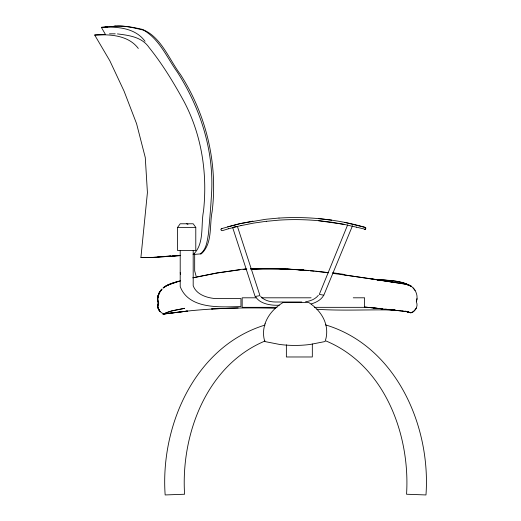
<?xml version="1.0" encoding="UTF-8"?>
<svg xmlns="http://www.w3.org/2000/svg" width="521" height="521" viewBox="0 0 521 521"><rect width="100%" height="100%" fill="white"/><g stroke="black" fill="none" stroke-linecap="round" stroke-linejoin="round"><path stroke-width="0.78" d="M158.475 303.326L158.729 303.899C156.489 298.93 158.045 292.854 161.946 289.155M163.783 287.813L166.147 285.847L176.906 281.822L171.832 283.287L164.402 286.739L163.073 288.035L168.342 284.603L179.491 280.982M163.789 314.02C168.947 310.718 178.202 309.936 184.61 308.302L171.839 310.829L163.014 314.046L187.332 311.096L163.08 314.15L163.601 313.72M162.572 313.388C158.866 311.493 156.131 306.55 158.703 302.721M157.863 307.644L157.759 305.365L158.449 303.235M157.687 306.244L158.449 303.287C156.971 306.016 157.876 309.396 160.084 311.402M166.082 256.579L152.575 257.426L140.917 257.478L147.423 192.536L145.274 157.531L136.58 123.698L124.096 91.214L109.853 60.814L94.679 35.031C109.964 34.152 128.361 35.141 138.319 48.46M157.759 305.247L158.208 303.684M279.002 218.038L265.886 219.263L240.142 223.587L221.529 228.647L220.767 229.598L221.575 230.582A1.83 1.83 0 0 0 222.714 230.556L228.628 228.712M158.013 296.143L158.078 295.726L157.759 297.634L159.673 292.164L158.449 294.671L157.759 297.706L157.759 300.376L158.475 303.398L157.759 300.207M161.1 290.405C158.566 293.043 157.485 296.781 157.759 300.383M417.041 298.611L416.325 301.633C418.526 295.785 415.654 288.686 410.235 285.729M157.863 304.752L158.013 304.199M158.208 295.309L159.283 292.698L161.959 289.148L161.236 289.95M409.767 312.444C414.319 313.453 418.851 306.153 416.344 302.05M158.449 294.743L158.996 293.395M352.496 225.736L323.815 295.212L319.314 294.372L347.637 224.922M158.703 293.929L160.553 290.803M158.078 303.977L158.579 302.903M159.673 292.066L160.168 291.272M365.436 229.142L365.879 228.113M416.331 308.113C414.911 309.793 412.775 313.368 410.242 312.607M177.609 227.377L180.207 223.776L193.187 223.776L195.785 227.377L195.785 250.575L177.609 250.575L177.609 227.377L195.785 227.377M160.93 290.327L161.425 289.728M318.351 295.296C315.329 299.236 310.353 301.066 305.586 301.75M237.394 226.329L259.907 295.466L259.263 295.759L255.108 296.488L232.731 227.755M365.677 228.895L365.136 229.292M200.24 253.929C206.524 249.487 207.189 240.91 208.42 233.936C209.501 221.627 210.64 209.318 211.337 196.977C214.789 152.887 201.041 109.104 177.394 72.172C167.039 57.759 159.589 39.296 143.542 30.146C133.825 27.834 123.92 25.197 113.839 26.297C123.314 25.373 132.751 27.209 141.959 29.287C160.781 36.079 169.136 59.479 180.396 74.405C206.394 114.874 218.038 163.789 212.125 211.617C209.292 225.469 212.763 243.463 201.321 253.844L193.278 254.482M193.122 254.6C204.753 244.102 200.644 225.209 203.49 211.279C207.625 173.669 201.744 134.978 183.939 101.361C173.688 82.65 162.532 64.239 149.149 47.593C141.999 36.978 129.11 35.369 117.459 33.911M164.154 313.662L164.669 313.349M221.21 228.856L221.894 228.595M255.388 296.319C259.458 303.873 270.927 305.697 279.269 305.195M166.14 285.853L170.569 283.912L180.598 280.819M265.026 341.008C206.557 365.41 180.774 434.521 184.584 494.234L165.157 494.95C160.188 426.067 194.861 346.504 265.007 325.058M237.335 226.394L235.655 226.772M311.174 303.951C316.104 302.525 321.392 299.809 323.756 295.14M227.631 226.804L240.142 223.633L252.906 221.112M228.628 228.752L240.949 225.586M365.136 229.253L356.403 227.136M193.271 277.719L216.599 272.984L239.92 269.819M192.731 277.83L217.211 273.03L241.692 269.311A364.114 321.581 9.4 0 1 245.45 269.09M240.949 225.632L253.538 223.105L266.329 221.282M105.372 34.347L101.367 27.339C116.743 26.434 135.278 27.717 145.04 41.322M235.017 226.863L233.779 226.993M163.014 314.046L187.332 311.096M101.367 27.339L115.721 26.193M94.679 35.031L104.526 34.614M266.329 221.321L279.256 220.116A252.926 252.919 0 0 1 318.292 220.683L343.906 224.317L356.403 227.176M186.792 311.148C216.332 307.931 246.075 307.481 275.759 308.243M167.046 256.482L180.344 255.57M177.361 255.55L172.692 255.889M173.2 255.883L177.876 255.537M170.478 256.052L165.177 256.404M165.997 256.391L170.797 256.052M180.37 255.59L153.213 257.361L140.917 257.478M243.125 269.618L245.534 269.468M251.142 269.123L278.416 268.758L285.501 269.103M104.89 27.053L107.632 26.91M162.057 256.592L158.195 256.736M246.856 269.031L243.997 269.331L246.361 269.24M364.433 229.357L364.791 229.338M250.568 268.882L278.338 268.719L303.828 270.067L284.049 268.96L262.903 268.615L251.089 269.064M238.195 307.931L211.598 308.933L212.321 308.953M109.482 33.826L115.2 33.819M158.019 256.697L160.325 256.645M394.977 310.034C368.972 309.402 342.909 310.978 316.898 309.285M255.948 297.804L242.167 297.804L242.167 307.338L277.035 307.338M261.627 297.804L311.089 297.804M353.258 297.804L364.609 297.804L364.609 307.338L314.332 307.338M301.796 301.998L275.355 301.998C270.034 301.946 264.277 300.5 260.604 296.41M386.484 309.643L394.983 310.041M287.078 269.181L295.739 269.598M383.41 280.2C392.183 280.578 401.15 281.307 409.174 285.215C400.082 280.565 389.78 280.493 379.861 279.705L391.864 280.819M371.955 279.184L381.274 279.946M298.097 269.715L302.935 270.145M304.551 270.288L308.575 270.653M310.19 270.796L314.222 271.154M315.83 271.298L328.406 272.789M364.381 307.006L382.46 308.849L365.182 307.11M385.52 309.187L388.568 309.507M388.699 309.585L392.573 310.002M385.781 309.246L388.152 309.5M390.854 309.748L407.696 311.74A114.568 0.632 5.6 0 0 402.44 311.07M373.127 307.891L385.592 309.253M391.317 309.839L402.544 311.076M279.002 218.078A256.619 256.612 0 0 1 318.605 218.612C334.274 220.116 349.852 222.877 364.96 227.332L365.56 227.67M318.605 218.612L331.682 220.142M318.292 220.637L331.18 222.148L343.906 224.362M328.634 272.672C304.811 269.624 280.773 268.198 256.755 268.68A364.114 321.581 9.4 0 0 250.718 268.856M372.515 279.119L382.186 280.35L368.861 278.481M333.075 273.395L370.451 278.709M344.153 274.854L407.689 284.486L375.7 279.477M377.191 279.699L379.438 280.031M382.453 280.48L392.391 281.985M375.348 279.367L379.496 280.031M344.596 222.343L364.96 227.371M404.98 311.206L411.036 312.88M405.572 311.343L410.88 312.828M405.69 311.252L409.18 312.248L405.638 311.232M325.43 324.85C395.986 345.944 430.984 425.846 425.97 494.95L406.549 494.234C410.353 434.521 384.57 365.41 326.1 341.008M403.332 282.89L409.174 285.215M186.694 223.776L187.996 224.375M411.082 286.146L408.484 284.876M365.286 227.449L365.762 227.898M409.76 285.501L410.496 286.198M413.16 287.963L415.12 290.464M157.759 307.234L159.686 311.076L157.759 307.11M196.065 275.987L194.672 270.887L194.672 253.818M158.019 301.724L158.221 302.519M180.207 272.724L180.533 274.235M157.687 306.153L157.707 306.648M312.326 343.997L312.326 356.976L286.368 356.976L286.368 344.811M193.187 250.575L193.187 285.697C196.352 294.554 206.733 297.836 215.277 298.572L240.949 298.572L240.949 306.569C221.549 306.895 189.058 309.975 180.207 286.57L180.207 250.575M332.58 272.75A498.161 440.929 9.5 0 1 344.212 274.443M265.091 323.6L264.14 327.149A29.638 29.638 0 0 0 263.926 337.966L264.74 341.535L279.608 344.446A119.85 119.85 0 0 0 310.223 344.446L325.091 341.535L326.068 338.031A29.183 29.183 0 0 0 326.361 327.325C324.687 316.924 317.536 308.198 308.868 302.597L282.91 302.597C274.958 307.462 268.12 314.651 265.091 323.6M411.03 286.12L404.986 283.854L411.03 286.12"/></g></svg>
